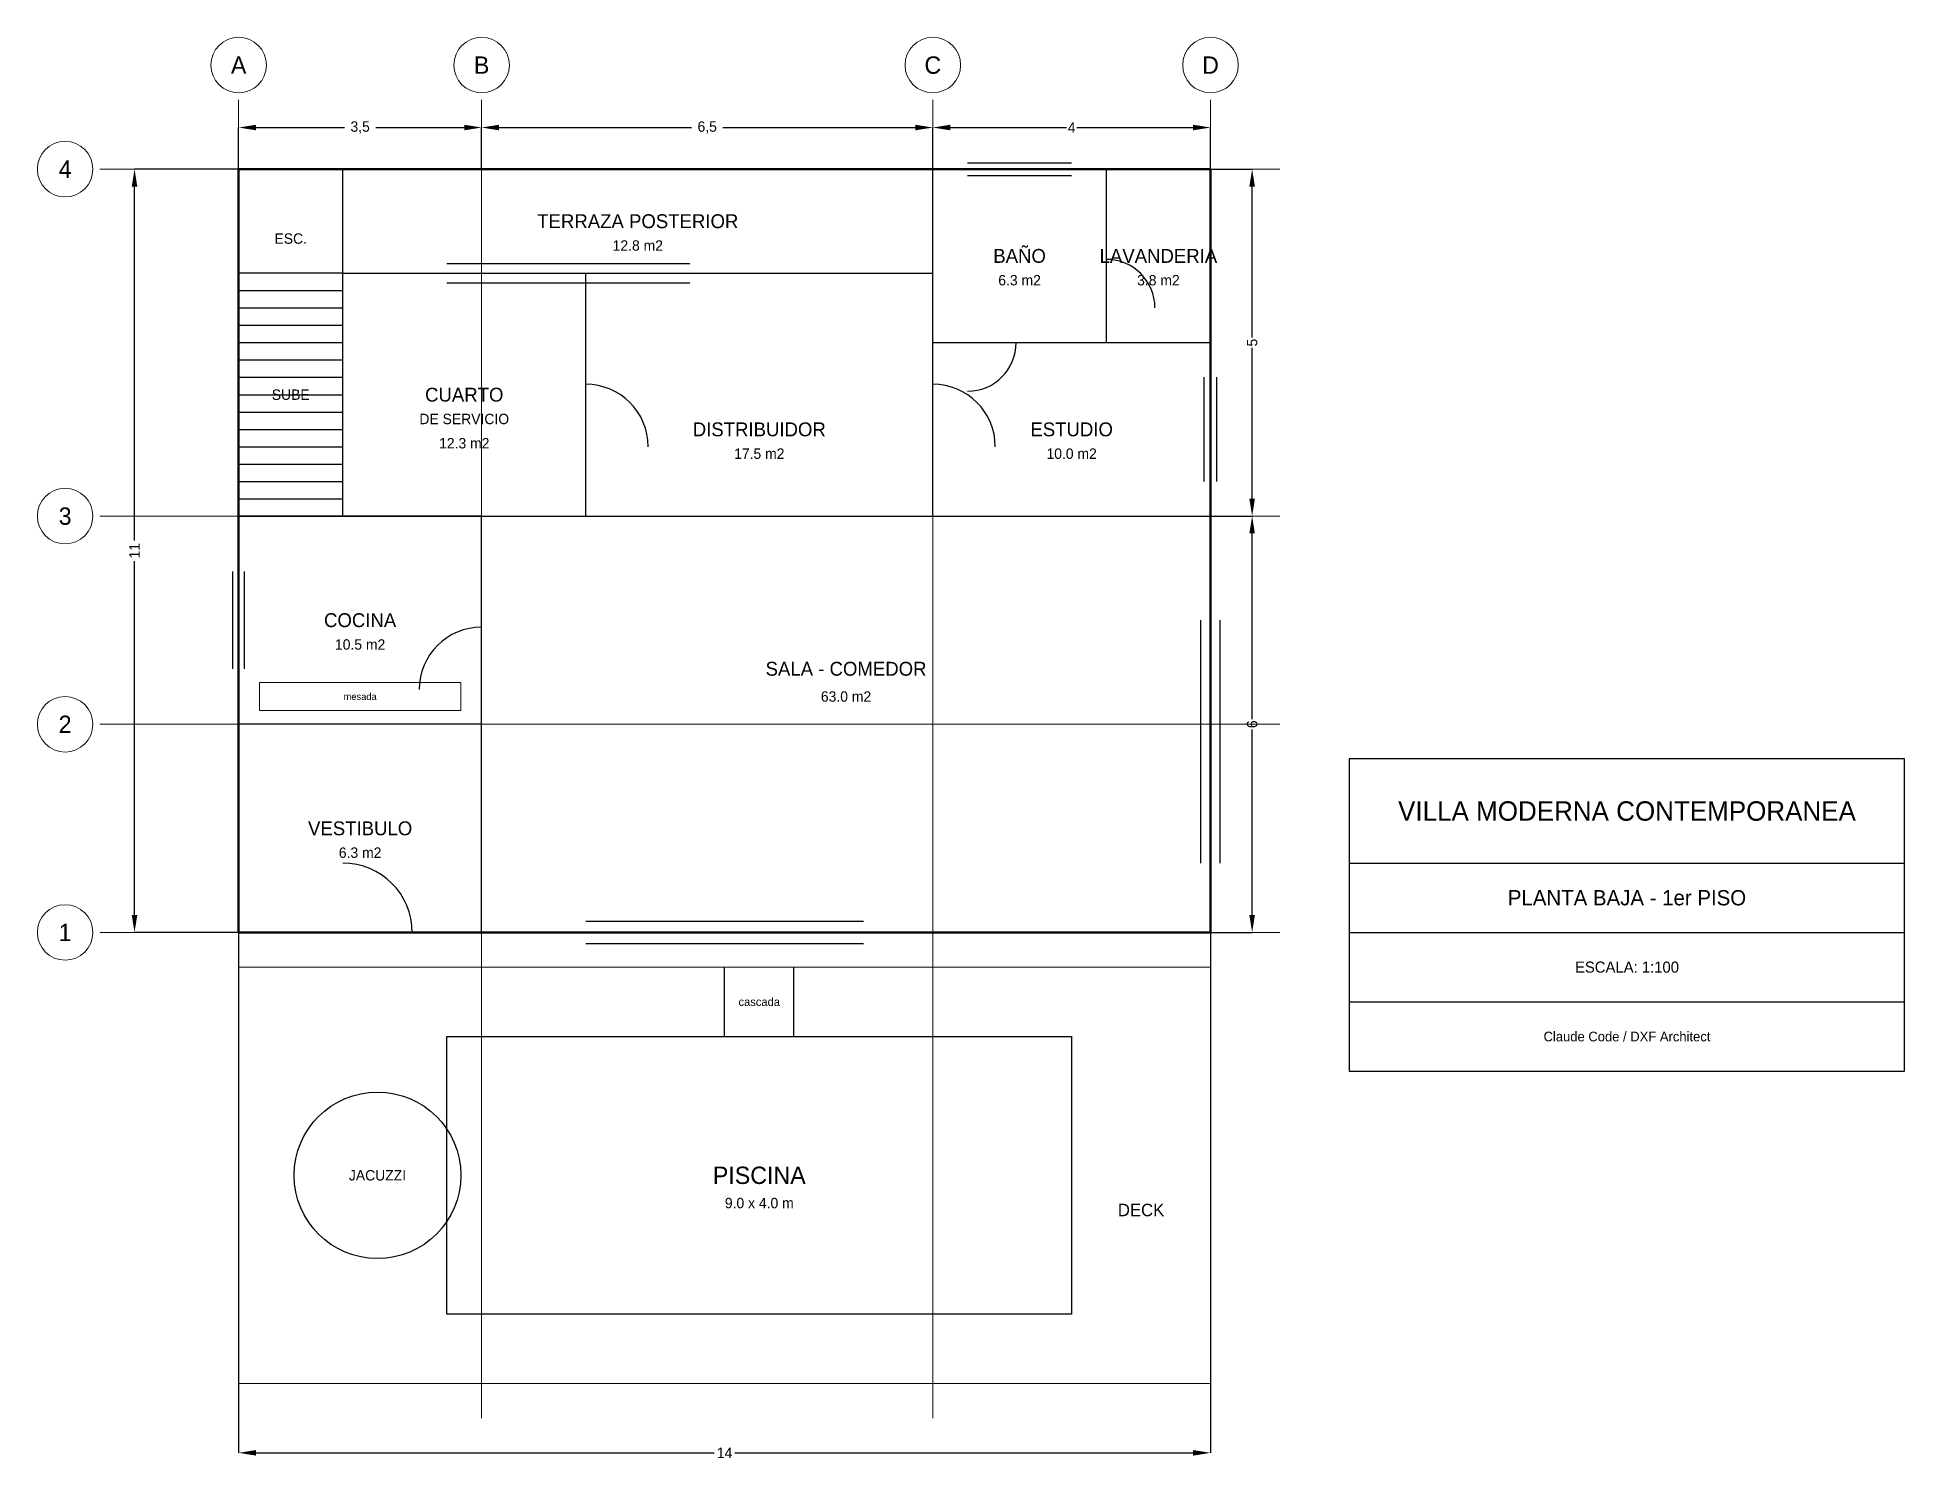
# Model space of a CAD drawing. Header units: metres. Extents: x -2.9 to 24, y -7.6 to 12.9.
import ezdxf
from ezdxf.enums import TextEntityAlignment as Align

# ---------------------------------------------------------------- set-up
doc = ezdxf.new("R2010")
doc.units = ezdxf.units.M
for name, color, linetype, lineweight in [('CAJETIN', 7, 'Continuous', 25), ('COTAS', 3, 'Continuous', 13), ('EJES', 2, 'Continuous', 13), ('ESCALERA', 6, 'Continuous', 25), ('MOBILIARIO', 8, 'Continuous', 13), ('MUROS', 7, 'Continuous', 50), ('MUROS_INT', 9, 'Continuous', 30), ('PISCINA', 150, 'Continuous', 30), ('PUERTAS', 1, 'Continuous', 25), ('TERRAZA', 8, 'Continuous', 13), ('TEXTOS', 5, 'Continuous', 13), ('VENTANAS', 4, 'Continuous', 25)]:
    doc.layers.add(name, color=color, linetype=linetype, lineweight=lineweight)
doc.dimstyles.get("Standard").update_dxf_attribs({"dimtxt": 2.5, "dimasz": 2.5, "dimexe": 1.25, "dimexo": 0.625, "dimtad": 1, "dimcen": 2.5, "dimazin": 3, "dimtfac": 1, "dimtmove": 0, "dimatfit": 3})

# ---------------------------------------------------------------- blocks, each defined once
blk = doc.blocks.new('_CLOSEDFILLED')
at = {"color": 0, "linetype": 'BYBLOCK'}
blk.add_solid([(-1, 0.16), (0, 0), (-1, -0.16)], dxfattribs=at)
blk = doc.blocks.new('*D1')
for p, q in [((0, 0), (0, -7.5)), ((14, 0), (14, -7.5)), ((0.25, -7.5), (6.85, -7.5)), ((7.15, -7.5), (13.75, -7.5))]:
    blk.add_line(p, q)
at = {"layer": 'Defpoints'}
for p in [(0, 0), (14, 0), (0, -7.5)]:
    blk.add_point(p, dxfattribs=at)
at = {"layer": 'COTAS', "xscale": 0.25, "yscale": 0.25, "rotation": 180}
blk.add_blockref('_CLOSEDFILLED', (0, -7.5), dxfattribs=at)
at = {"layer": 'COTAS', "xscale": 0.25, "yscale": 0.25}
blk.add_blockref('_CLOSEDFILLED', (14, -7.5), dxfattribs=at)
at = {"layer": 'COTAS', "insert": (7, -7.5), "char_height": 0.15, "attachment_point": 5}
blk.add_mtext('14', dxfattribs=at)
blk = doc.blocks.new('*D2')
for p, q in [((0, 11), (-1.5, 11)), ((-1.5, 5.65), (-1.5, 10.75)), ((-1.5, 0.25), (-1.5, 5.35)), ((0, 0), (-1.5, 0))]:
    blk.add_line(p, q)
at = {"layer": 'Defpoints'}
for p in [(0, 11), (-1.5, 0), (0, 0)]:
    blk.add_point(p, dxfattribs=at)
at = {"layer": 'COTAS', "xscale": 0.25, "yscale": 0.25}
for p, rotation in [((-1.5, 11), 90), ((-1.5, 0), 270)]:
    blk.add_blockref('_CLOSEDFILLED', p, dxfattribs=dict(at, rotation=rotation))
at = {"layer": 'COTAS', "insert": (-1.5, 5.5), "char_height": 0.15, "attachment_point": 5, "rotation": 90}
blk.add_mtext('11', dxfattribs=at)
blk = doc.blocks.new('*D3')
for p, q in [((0, 11), (0, 11.6)), ((0.25, 11.6), (1.525, 11.6)), ((1.975, 11.6), (3.25, 11.6)), ((3.5, 11), (3.5, 11.6))]:
    blk.add_line(p, q)
at = {"layer": 'Defpoints'}
for p in [(0, 11.6), (0, 11), (3.5, 11)]:
    blk.add_point(p, dxfattribs=at)
at = {"layer": 'COTAS', "xscale": 0.25, "yscale": 0.25, "rotation": 180}
blk.add_blockref('_CLOSEDFILLED', (0, 11.6), dxfattribs=at)
at = {"layer": 'COTAS', "xscale": 0.25, "yscale": 0.25}
blk.add_blockref('_CLOSEDFILLED', (3.5, 11.6), dxfattribs=at)
at = {"layer": 'COTAS', "insert": (1.75, 11.6), "char_height": 0.15, "attachment_point": 5}
blk.add_mtext('3,5', dxfattribs=at)
blk = doc.blocks.new('*D4')
for p, q in [((3.5, 11), (3.5, 11.6)), ((3.75, 11.6), (6.525, 11.6)), ((6.975, 11.6), (9.75, 11.6)), ((10, 11), (10, 11.6))]:
    blk.add_line(p, q)
at = {"layer": 'Defpoints'}
for p in [(3.5, 11.6), (3.5, 11), (10, 11)]:
    blk.add_point(p, dxfattribs=at)
at = {"layer": 'COTAS', "xscale": 0.25, "yscale": 0.25, "rotation": 180}
blk.add_blockref('_CLOSEDFILLED', (3.5, 11.6), dxfattribs=at)
at = {"layer": 'COTAS', "xscale": 0.25, "yscale": 0.25}
blk.add_blockref('_CLOSEDFILLED', (10, 11.6), dxfattribs=at)
at = {"layer": 'COTAS', "insert": (6.75, 11.6), "char_height": 0.15, "attachment_point": 5}
blk.add_mtext('6,5', dxfattribs=at)
blk = doc.blocks.new('*D5')
for p, q in [((10, 11), (10, 11.6)), ((10.25, 11.6), (11.925, 11.6)), ((12.075, 11.6), (13.75, 11.6)), ((14, 11), (14, 11.6))]:
    blk.add_line(p, q)
at = {"layer": 'Defpoints'}
for p in [(10, 11.6), (10, 11), (14, 11)]:
    blk.add_point(p, dxfattribs=at)
at = {"layer": 'COTAS', "xscale": 0.25, "yscale": 0.25, "rotation": 180}
blk.add_blockref('_CLOSEDFILLED', (10, 11.6), dxfattribs=at)
at = {"layer": 'COTAS', "xscale": 0.25, "yscale": 0.25}
blk.add_blockref('_CLOSEDFILLED', (14, 11.6), dxfattribs=at)
at = {"layer": 'COTAS', "insert": (12, 11.6), "char_height": 0.15, "attachment_point": 5}
blk.add_mtext('4', dxfattribs=at)
blk = doc.blocks.new('*D6')
for p, q in [((14, 6), (14.6, 6)), ((14.6, 3.075), (14.6, 5.75)), ((14.6, 0.25), (14.6, 2.925)), ((14, 0), (14.6, 0))]:
    blk.add_line(p, q)
at = {"layer": 'Defpoints'}
for p in [(14, 6), (14, 0), (14.6, 0)]:
    blk.add_point(p, dxfattribs=at)
at = {"layer": 'COTAS', "xscale": 0.25, "yscale": 0.25}
for p, rotation in [((14.6, 6), 90), ((14.6, 0), 270)]:
    blk.add_blockref('_CLOSEDFILLED', p, dxfattribs=dict(at, rotation=rotation))
at = {"layer": 'COTAS', "insert": (14.6, 3), "char_height": 0.15, "attachment_point": 5, "rotation": 90}
blk.add_mtext('6', dxfattribs=at)
blk = doc.blocks.new('*D7')
for p, q in [((14, 11), (14.6, 11)), ((14.6, 8.575), (14.6, 10.75)), ((14.6, 6.25), (14.6, 8.425)), ((14, 6), (14.6, 6))]:
    blk.add_line(p, q)
at = {"layer": 'Defpoints'}
for p in [(14, 11), (14, 6), (14.6, 6)]:
    blk.add_point(p, dxfattribs=at)
at = {"layer": 'COTAS', "xscale": 0.25, "yscale": 0.25}
for p, rotation in [((14.6, 11), 90), ((14.6, 6), 270)]:
    blk.add_blockref('_CLOSEDFILLED', p, dxfattribs=dict(at, rotation=rotation))
at = {"layer": 'COTAS', "insert": (14.6, 8.5), "char_height": 0.15, "attachment_point": 5, "rotation": 90}
blk.add_mtext('5', dxfattribs=at)

msp = doc.modelspace()

# ---------------------------------------------------------------- linework, layer by layer
at = {"layer": 'CAJETIN'}
for p, q in [((16, 1), (24, 1)), ((16, 0), (24, 0)), ((16, -1), (24, -1))]:
    msp.add_line(p, q, dxfattribs=at)
msp.add_lwpolyline([(16, -2), (24, -2), (24, 2.5), (16, 2.5), (16, -2)], dxfattribs=at)
at = {"layer": 'EJES'}
for p, q in [((0, -7), (0, 12)), ((3.5, -7), (3.5, 12)), ((10, -7), (10, 12)), ((14, -7), (14, 12)), ((-2, 11), (15, 11)), ((-2, 6), (15, 6)), ((-2, 3), (15, 3)), ((-2, 0), (15, 0))]:
    msp.add_line(p, q, dxfattribs=at)
for centre in [(0, 12.5), (3.5, 12.5), (10, 12.5), (14, 12.5), (-2.5, 11), (-2.5, 6), (-2.5, 3), (-2.5, 0)]:
    msp.add_circle(centre, 0.4, dxfattribs=at)
at = {"layer": 'ESCALERA'}
for p, q in [((0, 9.25), (1.5, 9.25)), ((0, 9), (1.5, 9)), ((0, 8.75), (1.5, 8.75)), ((0, 8.5), (1.5, 8.5)), ((0, 8.25), (1.5, 8.25)), ((0, 8), (1.5, 8)), ((0, 7.75), (1.5, 7.75)), ((0, 7.5), (1.5, 7.5)), ((0, 7.25), (1.5, 7.25)), ((0, 7), (1.5, 7)), ((0, 6.75), (1.5, 6.75)), ((0, 6.5), (1.5, 6.5)), ((0, 6.25), (1.5, 6.25)), ((0, 6), (1.5, 6))]:
    msp.add_line(p, q, dxfattribs=at)
msp.add_lwpolyline([(0, 6), (1.5, 6), (1.5, 9.5), (0, 9.5), (0, 6)], dxfattribs=at)
at = {"layer": 'MOBILIARIO'}
msp.add_lwpolyline([(0.3, 3.2), (3.2, 3.2), (3.2, 3.6), (0.3, 3.6), (0.3, 3.2)], dxfattribs=at)
at = {"layer": 'MUROS'}
msp.add_line((0, 3), (0, 6), dxfattribs=at)
msp.add_lwpolyline([(0, 0), (14, 0), (14, 11), (0, 11), (0, 0)], dxfattribs=at)
at = {"layer": 'MUROS_INT'}
for p, q in [((1.5, 6), (1.5, 11)), ((10, 8.5), (10, 11)), ((12.5, 8.5), (12.5, 11)), ((1.5, 9.5), (10, 9.5)), ((5, 6), (5, 9.5)), ((10, 6), (10, 8.5)), ((10, 8.5), (14, 8.5)), ((10, 8.5), (12.5, 8.5)), ((3.5, 6), (0, 6)), ((1.5, 6), (5, 6)), ((3.5, 6), (14, 6)), ((3.5, 3), (3.5, 6)), ((3.5, 3), (0, 3)), ((3.5, 0), (3.5, 3))]:
    msp.add_line(p, q, dxfattribs=at)
at = {"layer": 'PISCINA'}
for p, q in [((7, -1.5), (7, -0.5)), ((8, -1.5), (8, -0.5))]:
    msp.add_line(p, q, dxfattribs=at)
msp.add_lwpolyline([(3, -1.5), (12, -1.5), (12, -5.5), (3, -5.5), (3, -1.5)], dxfattribs=at)
msp.add_circle((2, -3.5), 1.2, dxfattribs=at)
at = {"layer": 'PUERTAS'}
for p, q in [((3, 9.64), (6.5, 9.64)), ((3, 9.5), (6.5, 9.5)), ((3, 9.36), (6.5, 9.36)), ((13.86, 1), (13.86, 4.5)), ((14, 1), (14, 4.5)), ((14.14, 1), (14.14, 4.5)), ((5, 0.16), (9, 0.16)), ((5, 0), (9, 0)), ((5, -0.16), (9, -0.16))]:
    msp.add_line(p, q, dxfattribs=at)
for centre, radius, start, end in [((12.5, 9), 0.7, 0, 90), ((10.5, 8.5), 0.7, 270, 360), ((5, 7), 0.9, 0, 90), ((10, 7), 0.9, 0, 90), ((3.5, 3.5), 0.9, 90, 180), ((1.5, 0), 1, 0, 90)]:
    msp.add_arc(centre, radius, start, end, dxfattribs=at)
at = {"layer": 'TERRAZA'}
msp.add_lwpolyline([(0, -0.5), (14, -0.5), (14, -6.5), (0, -6.5), (0, -0.5)], dxfattribs=at)
at = {"layer": 'VENTANAS'}
for p, q in [((10.5, 11.09), (12, 11.09)), ((10.5, 11), (12, 11)), ((10.5, 10.91), (12, 10.91)), ((3, 9.5), (6.5, 9.5)), ((13.91, 6.5), (13.91, 8)), ((14, 6.5), (14, 8)), ((14.09, 6.5), (14.09, 8)), ((-0.084, 3.8), (-0.084, 5.2)), ((0, 3.8), (0, 5.2)), ((0.084, 3.8), (0.084, 5.2)), ((14, 1), (14, 4.5)), ((5, 0), (9, 0))]:
    msp.add_line(p, q, dxfattribs=at)

# ---------------------------------------------------------------- texts
at = {"layer": 'CAJETIN'}
for s, height, p in [('VILLA MODERNA CONTEMPORANEA', 0.28, (20, 1.75)), ('PLANTA BAJA - 1er PISO', 0.22, (20, 0.5)), ('ESCALA: 1:100', 0.16, (20, -0.5)), ('Claude Code / DXF Architect', 0.14, (20, -1.5))]:
    msp.add_text(s, height=height, dxfattribs=at).set_placement(p, align=Align.MIDDLE_CENTER)
at = {"layer": 'EJES'}
for s, p in [('A', (0, 12.5)), ('B', (3.5, 12.5)), ('C', (10, 12.5)), ('D', (14, 12.5)), ('4', (-2.5, 11)), ('3', (-2.5, 6)), ('2', (-2.5, 3)), ('1', (-2.5, 0))]:
    msp.add_text(s, height=0.25, dxfattribs=at).set_placement(p, align=Align.MIDDLE_CENTER)
at = {"layer": 'ESCALERA'}
msp.add_text('SUBE', height=0.15, dxfattribs=at).set_placement((0.75, 7.75), align=Align.MIDDLE_CENTER)
at = {"layer": 'MOBILIARIO'}
msp.add_text('mesada', height=0.1, dxfattribs=at).set_placement((1.75, 3.4), align=Align.MIDDLE_CENTER)
at = {"layer": 'PISCINA'}
for s, height, p in [('cascada', 0.12, (7.5, -1)), ('JACUZZI', 0.15, (2, -3.5)), ('PISCINA', 0.25, (7.5, -3.5)), ('9.0 x 4.0 m', 0.15, (7.5, -3.9))]:
    msp.add_text(s, height=height, dxfattribs=at).set_placement(p, align=Align.MIDDLE_CENTER)
at = {"layer": 'TERRAZA'}
msp.add_text('DECK', height=0.18, dxfattribs=at).set_placement((13, -4), align=Align.MIDDLE_CENTER)
at = {"layer": 'TEXTOS'}
for s, height, p in [('TERRAZA POSTERIOR', 0.2, (5.75, 10.25)), ('ESC.', 0.15, (0.75, 10)), ('12.8 m2', 0.15, (5.75, 9.9)), ('BAÑO', 0.2, (11.25, 9.75)), ('LAVANDERIA', 0.2, (13.25, 9.75)), ('6.3 m2', 0.15, (11.25, 9.4)), ('3.8 m2', 0.15, (13.25, 9.4)), ('CUARTO', 0.2, (3.25, 7.75)), ('DE SERVICIO', 0.15, (3.25, 7.4)), ('DISTRIBUIDOR', 0.2, (7.5, 7.25)), ('ESTUDIO', 0.2, (12, 7.25)), ('12.3 m2', 0.15, (3.25, 7.05)), ('17.5 m2', 0.15, (7.5, 6.9)), ('10.0 m2', 0.15, (12, 6.9)), ('COCINA', 0.2, (1.75, 4.5)), ('10.5 m2', 0.15, (1.75, 4.15)), ('SALA - COMEDOR', 0.2, (8.75, 3.8)), ('63.0 m2', 0.15, (8.75, 3.4)), ('VESTIBULO', 0.2, (1.75, 1.5)), ('6.3 m2', 0.15, (1.75, 1.15))]:
    msp.add_text(s, height=height, dxfattribs=at).set_placement(p, align=Align.MIDDLE_CENTER)

# ---------------------------------------------------------------- dimensions: what is measured, and where the dimension line sits
at = {"layer": 'COTAS'}
for base, p1, p2, picture, middle in [((0, 11.6), (0, 11), (3.5, 11), '*D3', (1.75, 11.6)), ((3.5, 11.6), (3.5, 11), (10, 11), '*D4', (6.75, 11.6)), ((10, 11.6), (10, 11), (14, 11), '*D5', (12, 11.6)), ((0, -7.5), (0, 0), (14, 0), '*D1', (7, -7.5))]:
    dim = msp.add_linear_dim(base=base, p1=p1, p2=p2, dimstyle='Standard', override={"dimtxt": 0.15}, dxfattribs=at)
    dim.commit()
    dim.dimension.update_dxf_attribs({"geometry": picture, "text_midpoint": middle})
for base, p1, p2, picture, middle in [((-1.5, 0), (0, 0), (0, 11), '*D2', (-1.5, 5.5)), ((14.6, 6), (14, 6), (14, 11), '*D7', (14.6, 8.5)), ((14.6, 0), (14, 0), (14, 6), '*D6', (14.6, 3))]:
    dim = msp.add_linear_dim(base=base, p1=p1, p2=p2, angle=90, dimstyle='Standard', override={"dimtxt": 0.15}, dxfattribs=at)
    dim.commit()
    dim.dimension.update_dxf_attribs({"geometry": picture, "text_midpoint": middle})

doc.saveas('drawing.dxf')
